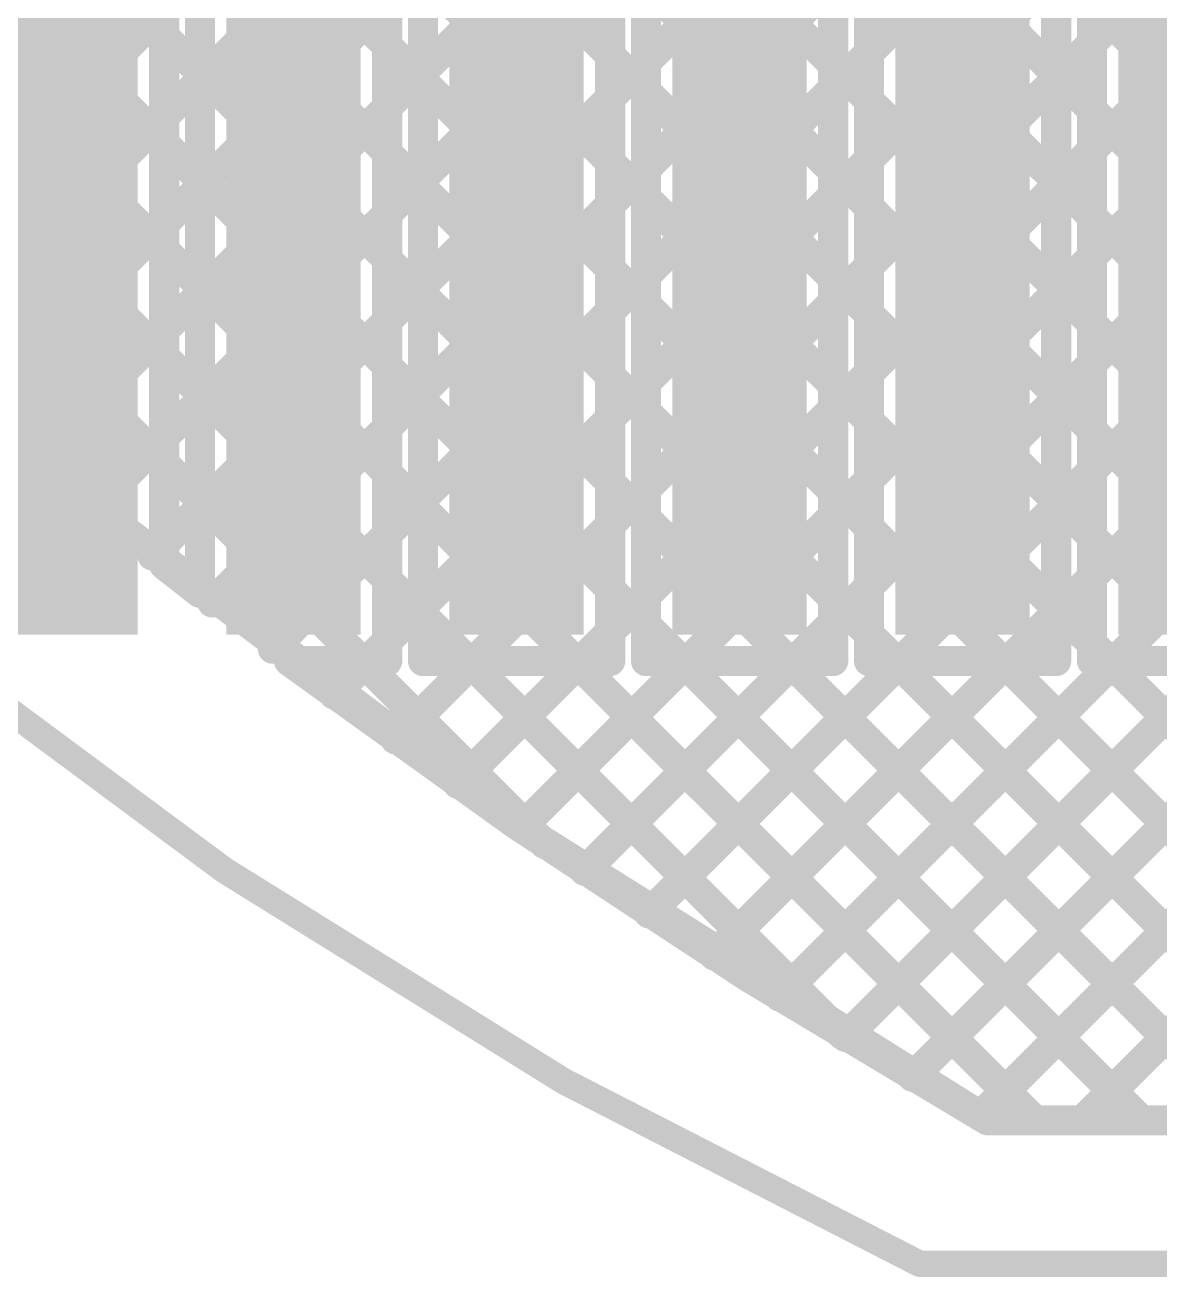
# Model space of a CAD drawing. Header units: millimetres. Extents: x 3.57 to 6.19, y 4.04 to 5.89.
# Drawn here: x 3.9972 to 4.2977, y 4.0378 to 4.3694 of the extents above; entities that cross this region are included whole.
import ezdxf

# ---------------------------------------------------------------- set-up
doc = ezdxf.new("R2010")
doc.units = ezdxf.units.MM
doc.header["$MEASUREMENT"] = 0
for name, color, linetype in [('BottomLayer', 5, 'Continuous'), ('Mechanical2', 216, 'Continuous'), ('TopLayer', 1, 'Continuous'), ('TopPaste', 8, 'Continuous'), ('TopSolder', 216, 'Continuous')]:
    doc.layers.add(name, color=color, linetype=linetype)

# ---------------------------------------------------------------- blocks, each defined once
blk = doc.blocks.new('B8B_ZR_SM4_TF_LF__SN__6')
at = {"layer": 'TopLayer'}
for points in [[(-0.22047, -0.12303), (-0.19291, -0.12303), (-0.22047, 0.03445), (-0.19291, 0.03445)], [(-0.16142, -0.12303), (-0.13386, -0.12303), (-0.16142, 0.03445), (-0.13386, 0.03445)], [(-0.10236, -0.12303), (-0.0748, -0.12303), (-0.10236, 0.03445), (-0.0748, 0.03445)], [(-0.04331, -0.12303), (-0.01575, -0.12303), (-0.04331, 0.03445), (-0.01575, 0.03445)], [(0.01575, -0.12303), (0.04331, -0.12303), (0.01575, 0.03445), (0.04331, 0.03445)], [(0.0748, -0.12303), (0.10236, -0.12303), (0.0748, 0.03445), (0.10236, 0.03445)]]:
    blk.add_solid(points, dxfattribs=at)
at = {"layer": 'TopPaste'}
for points in [[(-0.22047, -0.12303), (-0.19291, -0.12303), (-0.22047, 0.03445), (-0.19291, 0.03445)], [(-0.16142, -0.12303), (-0.13386, -0.12303), (-0.16142, 0.03445), (-0.13386, 0.03445)], [(-0.10236, -0.12303), (-0.0748, -0.12303), (-0.10236, 0.03445), (-0.0748, 0.03445)], [(-0.04331, -0.12303), (-0.01575, -0.12303), (-0.04331, 0.03445), (-0.01575, 0.03445)], [(0.01575, -0.12303), (0.04331, -0.12303), (0.01575, 0.03445), (0.04331, 0.03445)], [(0.0748, -0.12303), (0.10236, -0.12303), (0.0748, 0.03445), (0.10236, 0.03445)]]:
    blk.add_solid(points, dxfattribs=at)
at = {"layer": 'TopSolder'}
for points in [[(-0.22447, -0.12703), (-0.18891, -0.12703), (-0.22447, 0.03845), (-0.18891, 0.03845)], [(-0.16542, -0.12703), (-0.12986, -0.12703), (-0.16542, 0.03845), (-0.12986, 0.03845)], [(-0.10636, -0.12703), (-0.0708, -0.12703), (-0.10636, 0.03845), (-0.0708, 0.03845)], [(-0.04731, -0.12703), (-0.01175, -0.12703), (-0.04731, 0.03845), (-0.01175, 0.03845)], [(0.01175, -0.12703), (0.04731, -0.12703), (0.01175, 0.03845), (0.04731, 0.03845)], [(0.0708, -0.12703), (0.10636, -0.12703), (0.0708, 0.03845), (0.10636, 0.03845)]]:
    blk.add_solid(points, dxfattribs=at)

msp = doc.modelspace()

# ---------------------------------------------------------------- linework, layer by layer
at = {"layer": 'BottomLayer', "const_width": 0.008}
for points in [[(3.6225, 4.74964), (4.29287, 4.07928)], [(3.62274, 4.72112), (4.26458, 4.07928)], [(3.62298, 4.69259), (4.21376, 4.10181)], [(3.94164, 4.65678), (4.51034, 4.08808)], [(4.12852, 4.1568), (4.6205, 4.64878)], [(4.14537, 4.14537), (4.6205, 4.6205)], [(3.67021, 4.61708), (4.13475, 4.15254)], [(4.1624, 4.13411), (4.62325, 4.59497)], [(4.17959, 4.12302), (4.63667, 4.5801)], [(4.19696, 4.11211), (4.65081, 4.56596)], [(4.2145, 4.10137), (4.66495, 4.55181)], [(4.23222, 4.0908), (4.67909, 4.53767)], [(4.04401, 4.52613), (4.49086, 4.07928)], [(3.74976, 4.50925), (4.02692, 4.23209)], [(4.11183, 4.1684), (4.42223, 4.4788)], [(4.01523, 4.2415), (4.22849, 4.45476)], [(4.03092, 4.22891), (4.22445, 4.42244)], [(4.03201, 4.3967), (4.34944, 4.07928)], [(4.04677, 4.21647), (4.22452, 4.39422)], [(4.07897, 4.19211), (4.28288, 4.39602)], [(4.08949, 4.3958), (4.40601, 4.07928)], [(3.98434, 4.26718), (4.10813, 4.39098)], [(4.14808, 4.39377), (4.46257, 4.07928)], [(4.26441, 4.39058), (4.51034, 4.14464)], [(3.95411, 4.29352), (4.04871, 4.38812)], [(4.06279, 4.20421), (4.23976, 4.38119)], [(4.09532, 4.18017), (4.29691, 4.38177)], [(4.13251, 4.38106), (4.43429, 4.07928)], [(3.96914, 4.28027), (4.06734, 4.37847)], [(3.9997, 4.25426), (4.12595, 4.38051)], [(4.02085, 4.37958), (4.32115, 4.07928)], [(4.07658, 4.38042), (4.37772, 4.07928)], [(4.24623, 4.38048), (4.51034, 4.11636)], [(3.93923, 4.30693), (4.00878, 4.37647)], [(4.25012, 4.08041), (4.53246, 4.36276)], [(4.27727, 4.07928), (4.51789, 4.3199)], [(4.2521, 4.07928), (4.51034, 4.07928)]]:
    msp.add_lwpolyline(points, dxfattribs=at)
msp.add_lwpolyline([(4.2521, 4.07928, -0.126706), (3.623, 4.6903)], format="xyb", dxfattribs=at)
at = {"layer": 'BottomLayer', "const_width": 0.004}
for points in [[(3.9977, 4.25426, 1), (4.0017, 4.25426, 1)], [(4.01323, 4.2415, 1), (4.01723, 4.2415, 1)], [(4.02492, 4.23209, 1), (4.02892, 4.23209, 1)], [(4.02892, 4.22891, 1), (4.03292, 4.22891, 1)], [(4.04477, 4.21647, 1), (4.04877, 4.21647, 1)], [(4.06079, 4.20421, 1), (4.06479, 4.20421, 1)], [(4.07697, 4.19211, 1), (4.08097, 4.19211, 1)], [(4.09332, 4.18017, 1), (4.09732, 4.18017, 1)], [(4.10983, 4.1684, 1), (4.11383, 4.1684, 1)], [(4.12652, 4.1568, 1), (4.13052, 4.1568, 1)], [(4.13275, 4.15254, 1), (4.13675, 4.15254, 1)], [(4.14337, 4.14537, 1), (4.14737, 4.14537, 1)], [(4.1604, 4.13411, 1), (4.1644, 4.13411, 1)], [(4.17759, 4.12302, 1), (4.18159, 4.12302, 1)], [(4.19496, 4.11211, 1), (4.19896, 4.11211, 1)], [(4.21176, 4.10181, 1), (4.21576, 4.10181, 1)], [(4.2125, 4.10137, 1), (4.2165, 4.10137, 1)], [(4.23022, 4.0908, 1), (4.23422, 4.0908, 1)], [(4.24812, 4.08041, 1), (4.25212, 4.08041, 1)], [(4.2501, 4.07928, 1), (4.2541, 4.07928, 1)], [(4.2501, 4.07928, 1), (4.2541, 4.07928, 1)], [(4.26258, 4.07928, 1), (4.26658, 4.07928, 1)], [(4.27527, 4.07928, 1), (4.27927, 4.07928, 1)], [(4.29087, 4.07928, 1), (4.29487, 4.07928, 1)]]:
    msp.add_lwpolyline(points, format="xyb", close=True, dxfattribs=at)
at = {"layer": 'Mechanical2', "const_width": 0.007}
msp.add_lwpolyline([(4.23407, 4.04128, -0.123989), (3.74488, 4.43667)], format="xyb", dxfattribs=at)
msp.add_lwpolyline([(4.23407, 4.04128), (4.52934, 4.04128)], dxfattribs=at)
at = {"layer": 'Mechanical2', "const_width": 0.0035}
msp.add_lwpolyline([(4.23232, 4.04128, 1), (4.23582, 4.04128, 1)], format="xyb", close=True, dxfattribs=at)
msp.add_lwpolyline([(4.23232, 4.04128, 1), (4.23582, 4.04128, 1)], format="xyb", close=True, dxfattribs=at)
at = {"layer": 'TopLayer'}
for points, const_width in [([(4.12735, 4.2897), (4.12735, 4.40327)], 0.02), ([(4.24546, 4.2897), (4.24546, 4.40327)], 0.02), ([(4.30452, 4.2897), (4.30452, 4.40327)], 0.02), ([(4.00925, 4.28969), (4.00925, 4.39928)], 0.02), ([(4.06782, 4.29017), (4.06782, 4.4008)], 0.02), ([(4.03403, 4.22644), (4.03403, 4.38043)], 0.008), ([(4.04352, 4.219), (4.04352, 4.38043)], 0.008), ([(4.09308, 4.20095), (4.09308, 4.38043)], 0.008), ([(4.10258, 4.20095), (4.10258, 4.38043)], 0.008), ([(4.15214, 4.20095), (4.15214, 4.38043)], 0.008), ([(4.16163, 4.20095), (4.16163, 4.38043)], 0.008), ([(4.21119, 4.20095), (4.21119, 4.38043)], 0.008), ([(4.22069, 4.20095), (4.22069, 4.38043)], 0.008), ([(4.27025, 4.20095), (4.27025, 4.38043)], 0.008), ([(4.27975, 4.20095), (4.27975, 4.38043)], 0.008), ([(4.03403, 4.3664), (4.04352, 4.3569)], 0.008), ([(4.27025, 4.3551), (4.27975, 4.3646)], 0.008), ([(4.09308, 4.36391), (4.10258, 4.35442)], 0.008), ([(4.15214, 4.36143), (4.16163, 4.35193)], 0.008), ([(4.21119, 4.35262), (4.22069, 4.36211)], 0.008), ([(4.15214, 4.35013), (4.16163, 4.35962)], 0.008), ([(4.21119, 4.35894), (4.22069, 4.34945)], 0.008), ([(4.03403, 4.34516), (4.04352, 4.35465)], 0.008), ([(4.09308, 4.34764), (4.10258, 4.35714)], 0.008), ([(4.27025, 4.35645), (4.27975, 4.34696)], 0.008), ([(4.03403, 4.33812), (4.04352, 4.32862)], 0.008), ([(4.09308, 4.33563), (4.10258, 4.32613)], 0.008), ([(4.27025, 4.32682), (4.27975, 4.33631)], 0.008), ([(4.15214, 4.33314), (4.16163, 4.32365)], 0.008), ([(4.15214, 4.32184), (4.16163, 4.33134)], 0.008), ([(4.21119, 4.32433), (4.22069, 4.33383)], 0.008), ([(4.09308, 4.31936), (4.10258, 4.32885)], 0.008), ([(4.21119, 4.33066), (4.22069, 4.32116)], 0.008), ([(4.27025, 4.32817), (4.27975, 4.31867)], 0.008), ([(4.03403, 4.31687), (4.04352, 4.32637)], 0.008), ([(4.03403, 4.30983), (4.04352, 4.30034)], 0.008), ([(4.27025, 4.29853), (4.27975, 4.30803)], 0.008), ([(4.09308, 4.30735), (4.10258, 4.29785)], 0.008), ([(4.15214, 4.30486), (4.16163, 4.29536)], 0.008), ([(4.21119, 4.29605), (4.22069, 4.30554)], 0.008), ([(4.15214, 4.29356), (4.16163, 4.30306)], 0.008), ([(4.21119, 4.30237), (4.22069, 4.29288)], 0.008), ([(4.03403, 4.28859), (4.04352, 4.29808)], 0.008), ([(4.09308, 4.29107), (4.10258, 4.30057)], 0.008), ([(4.27025, 4.29989), (4.27975, 4.29039)], 0.008), ([(4.06782, 4.29017), (4.0683, 4.28969)], 0.01), ([(4.12735, 4.2897), (4.12736, 4.28969)], 0.01), ([(4.03403, 4.28155), (4.04352, 4.27205)], 0.008), ([(4.09308, 4.27906), (4.10258, 4.26957)], 0.008), ([(4.27025, 4.27025), (4.27975, 4.27974)], 0.008), ([(4.15214, 4.27657), (4.16163, 4.26708)], 0.008), ([(4.15214, 4.26528), (4.16163, 4.27477)], 0.008), ([(4.21119, 4.26776), (4.22069, 4.27726)], 0.008), ([(4.09308, 4.26279), (4.10258, 4.27229)], 0.008), ([(4.21119, 4.27409), (4.22069, 4.26459)], 0.008), ([(4.27025, 4.2716), (4.27975, 4.26211)], 0.008), ([(4.03403, 4.2603), (4.04352, 4.2698)], 0.008), ([(4.03403, 4.25326), (4.04352, 4.24377)], 0.008), ([(4.27025, 4.24196), (4.27975, 4.25146)], 0.008), ([(4.09308, 4.25078), (4.10258, 4.24128)], 0.008), ([(4.15214, 4.24829), (4.16163, 4.23879)], 0.008), ([(4.21119, 4.23948), (4.22069, 4.24897)], 0.008), ([(4.15214, 4.23699), (4.16163, 4.24649)], 0.008), ([(4.21119, 4.2458), (4.22069, 4.23631)], 0.008), ([(4.03403, 4.23202), (4.04352, 4.24151)], 0.008), ([(4.09308, 4.2345), (4.10258, 4.244)], 0.008), ([(4.27025, 4.24332), (4.27975, 4.23382)], 0.008), ([(4.09308, 4.22249), (4.10258, 4.213)], 0.008), ([(4.27025, 4.21368), (4.27975, 4.22318)], 0.008), ([(4.15214, 4.22001), (4.16163, 4.21051)], 0.008), ([(4.15214, 4.20871), (4.16163, 4.2182)], 0.008), ([(4.21119, 4.21119), (4.22069, 4.22069)], 0.008), ([(4.09308, 4.20622), (4.10258, 4.21572)], 0.008), ([(4.21119, 4.21752), (4.22069, 4.20802)], 0.008), ([(4.27025, 4.21503), (4.27975, 4.20554)], 0.008), ([(4.08782, 4.20095), (4.09308, 4.20622)], 0.008), ([(4.27975, 4.20554), (4.28433, 4.20095)], 0.008), ([(4.0671, 4.20095), (4.09308, 4.20095)], 0.008), ([(4.07897, 4.19211), (4.08782, 4.20095)], 0.008), ([(4.08634, 4.20095), (4.13475, 4.15254)], 0.008), ([(4.09532, 4.18017), (4.1161, 4.20095)], 0.008), ([(4.10258, 4.20095), (4.15214, 4.20095)], 0.008), ([(4.11183, 4.1684), (4.14438, 4.20095)], 0.008), ([(4.11462, 4.20095), (4.21376, 4.10181)], 0.008), ([(4.12852, 4.1568), (4.17267, 4.20095)], 0.008), ([(4.14291, 4.20095), (4.26458, 4.07928)], 0.008), ([(4.14537, 4.14537), (4.20095, 4.20095)], 0.008), ([(4.16163, 4.20095), (4.21119, 4.20095)], 0.008), ([(4.1624, 4.13411), (4.22924, 4.20095)], 0.008), ([(4.17119, 4.20095), (4.29287, 4.07928)], 0.008), ([(4.17959, 4.12302), (4.25752, 4.20095)], 0.008), ([(4.19696, 4.11211), (4.28581, 4.20095)], 0.008), ([(4.19948, 4.20095), (4.32115, 4.07928)], 0.008), ([(4.2145, 4.10137), (4.31409, 4.20095)], 0.008), ([(4.22069, 4.20095), (4.27025, 4.20095)], 0.008), ([(4.22776, 4.20095), (4.34944, 4.07928)], 0.008), ([(4.25604, 4.20095), (4.37772, 4.07928)], 0.008), ([(4.27727, 4.07928), (4.39894, 4.20095)], 0.008), ([(4.27975, 4.20095), (4.3293, 4.20095)], 0.008), ([(4.28433, 4.20095), (4.40601, 4.07928)], 0.008), ([(4.23222, 4.0908), (4.33938, 4.19795)], 0.008), ([(4.25012, 4.08041), (4.36766, 4.19795)], 0.008), ([(4.2521, 4.07928), (4.51034, 4.07928)], 0.008)]:
    msp.add_lwpolyline(points, dxfattribs=dict(at, const_width=const_width))
for points, const_width in [([(4.03203, 4.3664, 1), (4.03603, 4.3664, 1)], 0.004), ([(4.27775, 4.3646, 1), (4.28175, 4.3646, 1)], 0.004), ([(4.09108, 4.36391, 1), (4.09508, 4.36391, 1)], 0.004), ([(4.15014, 4.36143, 1), (4.15414, 4.36143, 1)], 0.004), ([(4.21869, 4.36211, 1), (4.22269, 4.36211, 1)], 0.004), ([(4.15963, 4.35962, 1), (4.16363, 4.35962, 1)], 0.004), ([(4.20919, 4.35894, 1), (4.21319, 4.35894, 1)], 0.004), ([(4.04152, 4.3569, 1), (4.04552, 4.3569, 1)], 0.004), ([(4.04152, 4.35465, 1), (4.04552, 4.35465, 1)], 0.004), ([(4.10058, 4.35714, 1), (4.10458, 4.35714, 1)], 0.004), ([(4.10058, 4.35442, 1), (4.10458, 4.35442, 1)], 0.004), ([(4.26825, 4.35645, 1), (4.27225, 4.35645, 1)], 0.004), ([(4.26825, 4.3551, 1), (4.27225, 4.3551, 1)], 0.004), ([(4.15963, 4.35193, 1), (4.16363, 4.35193, 1)], 0.004), ([(4.20919, 4.35262, 1), (4.21319, 4.35262, 1)], 0.004), ([(4.09108, 4.34764, 1), (4.09508, 4.34764, 1)], 0.004), ([(4.15014, 4.35013, 1), (4.15414, 4.35013, 1)], 0.004), ([(4.21869, 4.34945, 1), (4.22269, 4.34945, 1)], 0.004), ([(4.03203, 4.34516, 1), (4.03603, 4.34516, 1)], 0.004), ([(4.27775, 4.34696, 1), (4.28175, 4.34696, 1)], 0.004), ([(4.03203, 4.33812, 1), (4.03603, 4.33812, 1)], 0.004), ([(4.09108, 4.33563, 1), (4.09508, 4.33563, 1)], 0.004), ([(4.27775, 4.33631, 1), (4.28175, 4.33631, 1)], 0.004), ([(4.15014, 4.33314, 1), (4.15414, 4.33314, 1)], 0.004), ([(4.15963, 4.33134, 1), (4.16363, 4.33134, 1)], 0.004), ([(4.21869, 4.33383, 1), (4.22269, 4.33383, 1)], 0.004), ([(4.04152, 4.32862, 1), (4.04552, 4.32862, 1)], 0.004), ([(4.10058, 4.32885, 1), (4.10458, 4.32885, 1)], 0.004), ([(4.20919, 4.33066, 1), (4.21319, 4.33066, 1)], 0.004), ([(4.26825, 4.32817, 1), (4.27225, 4.32817, 1)], 0.004), ([(4.04152, 4.32637, 1), (4.04552, 4.32637, 1)], 0.004), ([(4.10058, 4.32613, 1), (4.10458, 4.32613, 1)], 0.004), ([(4.20919, 4.32433, 1), (4.21319, 4.32433, 1)], 0.004), ([(4.26825, 4.32682, 1), (4.27225, 4.32682, 1)], 0.004), ([(4.15014, 4.32184, 1), (4.15414, 4.32184, 1)], 0.004), ([(4.15963, 4.32365, 1), (4.16363, 4.32365, 1)], 0.004), ([(4.21869, 4.32116, 1), (4.22269, 4.32116, 1)], 0.004), ([(4.09108, 4.31936, 1), (4.09508, 4.31936, 1)], 0.004), ([(4.27775, 4.31867, 1), (4.28175, 4.31867, 1)], 0.004), ([(4.03203, 4.31687, 1), (4.03603, 4.31687, 1)], 0.004), ([(4.03203, 4.30983, 1), (4.03603, 4.30983, 1)], 0.004), ([(4.27775, 4.30803, 1), (4.28175, 4.30803, 1)], 0.004), ([(4.09108, 4.30735, 1), (4.09508, 4.30735, 1)], 0.004), ([(4.15014, 4.30486, 1), (4.15414, 4.30486, 1)], 0.004), ([(4.21869, 4.30554, 1), (4.22269, 4.30554, 1)], 0.004), ([(4.15963, 4.30306, 1), (4.16363, 4.30306, 1)], 0.004), ([(4.20919, 4.30237, 1), (4.21319, 4.30237, 1)], 0.004), ([(4.04152, 4.30034, 1), (4.04552, 4.30034, 1)], 0.004), ([(4.04152, 4.29808, 1), (4.04552, 4.29808, 1)], 0.004), ([(4.10058, 4.30057, 1), (4.10458, 4.30057, 1)], 0.004), ([(4.10058, 4.29785, 1), (4.10458, 4.29785, 1)], 0.004), ([(4.26825, 4.29989, 1), (4.27225, 4.29989, 1)], 0.004), ([(4.26825, 4.29853, 1), (4.27225, 4.29853, 1)], 0.004), ([(4.00425, 4.28969, 1), (4.01425, 4.28969, 1)], 0.01), ([(4.06282, 4.29017, 1), (4.07282, 4.29017, 1)], 0.01), ([(4.12235, 4.2897, 1), (4.13235, 4.2897, 1)], 0.01), ([(4.15963, 4.29536, 1), (4.16363, 4.29536, 1)], 0.004), ([(4.20919, 4.29605, 1), (4.21319, 4.29605, 1)], 0.004), ([(4.24046, 4.2897, 1), (4.25046, 4.2897, 1)], 0.01), ([(4.29952, 4.2897, 1), (4.30952, 4.2897, 1)], 0.01), ([(4.06532, 4.29017, 1), (4.07032, 4.29017, 1)], 0.005), ([(4.09108, 4.29107, 1), (4.09508, 4.29107, 1)], 0.004), ([(4.15014, 4.29356, 1), (4.15414, 4.29356, 1)], 0.004), ([(4.21869, 4.29288, 1), (4.22269, 4.29288, 1)], 0.004), ([(4.03203, 4.28859, 1), (4.03603, 4.28859, 1)], 0.004), ([(4.0658, 4.28969, 1), (4.0708, 4.28969, 1)], 0.005), ([(4.12485, 4.2897, 1), (4.12985, 4.2897, 1)], 0.005), ([(4.12486, 4.28969, 1), (4.12986, 4.28969, 1)], 0.005), ([(4.27775, 4.29039, 1), (4.28175, 4.29039, 1)], 0.004), ([(4.03203, 4.28155, 1), (4.03603, 4.28155, 1)], 0.004), ([(4.09108, 4.27906, 1), (4.09508, 4.27906, 1)], 0.004), ([(4.27775, 4.27974, 1), (4.28175, 4.27974, 1)], 0.004), ([(4.15014, 4.27657, 1), (4.15414, 4.27657, 1)], 0.004), ([(4.15963, 4.27477, 1), (4.16363, 4.27477, 1)], 0.004), ([(4.21869, 4.27726, 1), (4.22269, 4.27726, 1)], 0.004), ([(4.04152, 4.27205, 1), (4.04552, 4.27205, 1)], 0.004), ([(4.10058, 4.27229, 1), (4.10458, 4.27229, 1)], 0.004), ([(4.20919, 4.27409, 1), (4.21319, 4.27409, 1)], 0.004), ([(4.26825, 4.2716, 1), (4.27225, 4.2716, 1)], 0.004), ([(4.04152, 4.2698, 1), (4.04552, 4.2698, 1)], 0.004), ([(4.10058, 4.26957, 1), (4.10458, 4.26957, 1)], 0.004), ([(4.26825, 4.27025, 1), (4.27225, 4.27025, 1)], 0.004), ([(4.15014, 4.26528, 1), (4.15414, 4.26528, 1)], 0.004), ([(4.15963, 4.26708, 1), (4.16363, 4.26708, 1)], 0.004), ([(4.20919, 4.26776, 1), (4.21319, 4.26776, 1)], 0.004), ([(4.21869, 4.26459, 1), (4.22269, 4.26459, 1)], 0.004), ([(4.09108, 4.26279, 1), (4.09508, 4.26279, 1)], 0.004), ([(4.27775, 4.26211, 1), (4.28175, 4.26211, 1)], 0.004), ([(4.03203, 4.2603, 1), (4.03603, 4.2603, 1)], 0.004), ([(4.03203, 4.25326, 1), (4.03603, 4.25326, 1)], 0.004), ([(4.27775, 4.25146, 1), (4.28175, 4.25146, 1)], 0.004), ([(4.09108, 4.25078, 1), (4.09508, 4.25078, 1)], 0.004), ([(4.15014, 4.24829, 1), (4.15414, 4.24829, 1)], 0.004), ([(4.21869, 4.24897, 1), (4.22269, 4.24897, 1)], 0.004), ([(4.15963, 4.24649, 1), (4.16363, 4.24649, 1)], 0.004), ([(4.20919, 4.2458, 1), (4.21319, 4.2458, 1)], 0.004), ([(4.04152, 4.24377, 1), (4.04552, 4.24377, 1)], 0.004), ([(4.04152, 4.24151, 1), (4.04552, 4.24151, 1)], 0.004), ([(4.10058, 4.244, 1), (4.10458, 4.244, 1)], 0.004), ([(4.10058, 4.24128, 1), (4.10458, 4.24128, 1)], 0.004), ([(4.26825, 4.24332, 1), (4.27225, 4.24332, 1)], 0.004), ([(4.26825, 4.24196, 1), (4.27225, 4.24196, 1)], 0.004), ([(4.15963, 4.23879, 1), (4.16363, 4.23879, 1)], 0.004), ([(4.20919, 4.23948, 1), (4.21319, 4.23948, 1)], 0.004), ([(4.15014, 4.23699, 1), (4.15414, 4.23699, 1)], 0.004), ([(4.21869, 4.23631, 1), (4.22269, 4.23631, 1)], 0.004), ([(4.03203, 4.23202, 1), (4.03603, 4.23202, 1)], 0.004), ([(4.09108, 4.2345, 1), (4.09508, 4.2345, 1)], 0.004), ([(4.27775, 4.23382, 1), (4.28175, 4.23382, 1)], 0.004), ([(4.03203, 4.22644, 1), (4.03603, 4.22644, 1)], 0.004), ([(4.03203, 4.22644, 1), (4.03603, 4.22644, 1)], 0.004), ([(4.09108, 4.22249, 1), (4.09508, 4.22249, 1)], 0.004), ([(4.27775, 4.22318, 1), (4.28175, 4.22318, 1)], 0.004), ([(4.04152, 4.219, 1), (4.04552, 4.219, 1)], 0.004), ([(4.04152, 4.219, 1), (4.04552, 4.219, 1)], 0.004), ([(4.15014, 4.22001, 1), (4.15414, 4.22001, 1)], 0.004), ([(4.15963, 4.2182, 1), (4.16363, 4.2182, 1)], 0.004), ([(4.21869, 4.22069, 1), (4.22269, 4.22069, 1)], 0.004), ([(4.10058, 4.21572, 1), (4.10458, 4.21572, 1)], 0.004), ([(4.20919, 4.21752, 1), (4.21319, 4.21752, 1)], 0.004), ([(4.26825, 4.21503, 1), (4.27225, 4.21503, 1)], 0.004), ([(4.10058, 4.213, 1), (4.10458, 4.213, 1)], 0.004), ([(4.26825, 4.21368, 1), (4.27225, 4.21368, 1)], 0.004), ([(4.15014, 4.20871, 1), (4.15414, 4.20871, 1)], 0.004), ([(4.15963, 4.21051, 1), (4.16363, 4.21051, 1)], 0.004), ([(4.20919, 4.21119, 1), (4.21319, 4.21119, 1)], 0.004), ([(4.09108, 4.20622, 1), (4.09508, 4.20622, 1)], 0.004), ([(4.09108, 4.20622, 1), (4.09508, 4.20622, 1)], 0.004), ([(4.21869, 4.20802, 1), (4.22269, 4.20802, 1)], 0.004), ([(4.27775, 4.20554, 1), (4.28175, 4.20554, 1)], 0.004), ([(4.27775, 4.20554, 1), (4.28175, 4.20554, 1)], 0.004), ([(4.0651, 4.20095, 1), (4.0691, 4.20095, 1)], 0.004), ([(4.0651, 4.20095, 1), (4.0691, 4.20095, 1)], 0.004), ([(4.08434, 4.20095, 1), (4.08834, 4.20095, 1)], 0.004), ([(4.08582, 4.20095, 1), (4.08982, 4.20095, 1)], 0.004), ([(4.08582, 4.20095, 1), (4.08982, 4.20095, 1)], 0.004), ([(4.09108, 4.20095, 1), (4.09508, 4.20095, 1)], 0.004), ([(4.09108, 4.20095, 1), (4.09508, 4.20095, 1)], 0.004), ([(4.10058, 4.20095, 1), (4.10458, 4.20095, 1)], 0.004), ([(4.10058, 4.20095, 1), (4.10458, 4.20095, 1)], 0.004), ([(4.11262, 4.20095, 1), (4.11662, 4.20095, 1)], 0.004), ([(4.1141, 4.20095, 1), (4.1181, 4.20095, 1)], 0.004), ([(4.14091, 4.20095, 1), (4.14491, 4.20095, 1)], 0.004), ([(4.14238, 4.20095, 1), (4.14638, 4.20095, 1)], 0.004), ([(4.15014, 4.20095, 1), (4.15414, 4.20095, 1)], 0.004), ([(4.15014, 4.20095, 1), (4.15414, 4.20095, 1)], 0.004), ([(4.15963, 4.20095, 1), (4.16363, 4.20095, 1)], 0.004), ([(4.15963, 4.20095, 1), (4.16363, 4.20095, 1)], 0.004), ([(4.16919, 4.20095, 1), (4.17319, 4.20095, 1)], 0.004), ([(4.17067, 4.20095, 1), (4.17467, 4.20095, 1)], 0.004), ([(4.19748, 4.20095, 1), (4.20148, 4.20095, 1)], 0.004), ([(4.19895, 4.20095, 1), (4.20295, 4.20095, 1)], 0.004), ([(4.20919, 4.20095, 1), (4.21319, 4.20095, 1)], 0.004), ([(4.20919, 4.20095, 1), (4.21319, 4.20095, 1)], 0.004), ([(4.21869, 4.20095, 1), (4.22269, 4.20095, 1)], 0.004), ([(4.21869, 4.20095, 1), (4.22269, 4.20095, 1)], 0.004), ([(4.22576, 4.20095, 1), (4.22976, 4.20095, 1)], 0.004), ([(4.22724, 4.20095, 1), (4.23124, 4.20095, 1)], 0.004), ([(4.25404, 4.20095, 1), (4.25804, 4.20095, 1)], 0.004), ([(4.25552, 4.20095, 1), (4.25952, 4.20095, 1)], 0.004), ([(4.26825, 4.20095, 1), (4.27225, 4.20095, 1)], 0.004), ([(4.26825, 4.20095, 1), (4.27225, 4.20095, 1)], 0.004), ([(4.27775, 4.20095, 1), (4.28175, 4.20095, 1)], 0.004), ([(4.27775, 4.20095, 1), (4.28175, 4.20095, 1)], 0.004), ([(4.28233, 4.20095, 1), (4.28633, 4.20095, 1)], 0.004), ([(4.28233, 4.20095, 1), (4.28633, 4.20095, 1)], 0.004), ([(4.28381, 4.20095, 1), (4.28781, 4.20095, 1)], 0.004), ([(4.07697, 4.19211, 1), (4.08097, 4.19211, 1)], 0.004), ([(4.09332, 4.18017, 1), (4.09732, 4.18017, 1)], 0.004), ([(4.10983, 4.1684, 1), (4.11383, 4.1684, 1)], 0.004), ([(4.12652, 4.1568, 1), (4.13052, 4.1568, 1)], 0.004), ([(4.13275, 4.15254, 1), (4.13675, 4.15254, 1)], 0.004), ([(4.14337, 4.14537, 1), (4.14737, 4.14537, 1)], 0.004), ([(4.1604, 4.13411, 1), (4.1644, 4.13411, 1)], 0.004), ([(4.17759, 4.12302, 1), (4.18159, 4.12302, 1)], 0.004), ([(4.19496, 4.11211, 1), (4.19896, 4.11211, 1)], 0.004), ([(4.21176, 4.10181, 1), (4.21576, 4.10181, 1)], 0.004), ([(4.2125, 4.10137, 1), (4.2165, 4.10137, 1)], 0.004), ([(4.23022, 4.0908, 1), (4.23422, 4.0908, 1)], 0.004), ([(4.24812, 4.08041, 1), (4.25212, 4.08041, 1)], 0.004), ([(4.2501, 4.07928, 1), (4.2541, 4.07928, 1)], 0.004), ([(4.2501, 4.07928, 1), (4.2541, 4.07928, 1)], 0.004), ([(4.26258, 4.07928, 1), (4.26658, 4.07928, 1)], 0.004), ([(4.27527, 4.07928, 1), (4.27927, 4.07928, 1)], 0.004), ([(4.29087, 4.07928, 1), (4.29487, 4.07928, 1)], 0.004)]:
    msp.add_lwpolyline(points, format="xyb", close=True, dxfattribs=dict(at, const_width=const_width))
at = {"layer": 'TopLayer', "const_width": 0.008}
for points in [[(4.04352, 4.219, -0.001716), (4.03403, 4.22644)], [(4.2521, 4.07928, -0.031518), (4.0671, 4.20095)]]:
    msp.add_lwpolyline(points, format="xyb", dxfattribs=at)

# ---------------------------------------------------------------- block references
at = {"rotation": 360}
msp.add_blockref('B8B_ZR_SM4_TF_LF__SN__6', (4.21594, 4.33498), dxfattribs=at)

doc.saveas('drawing.dxf')
